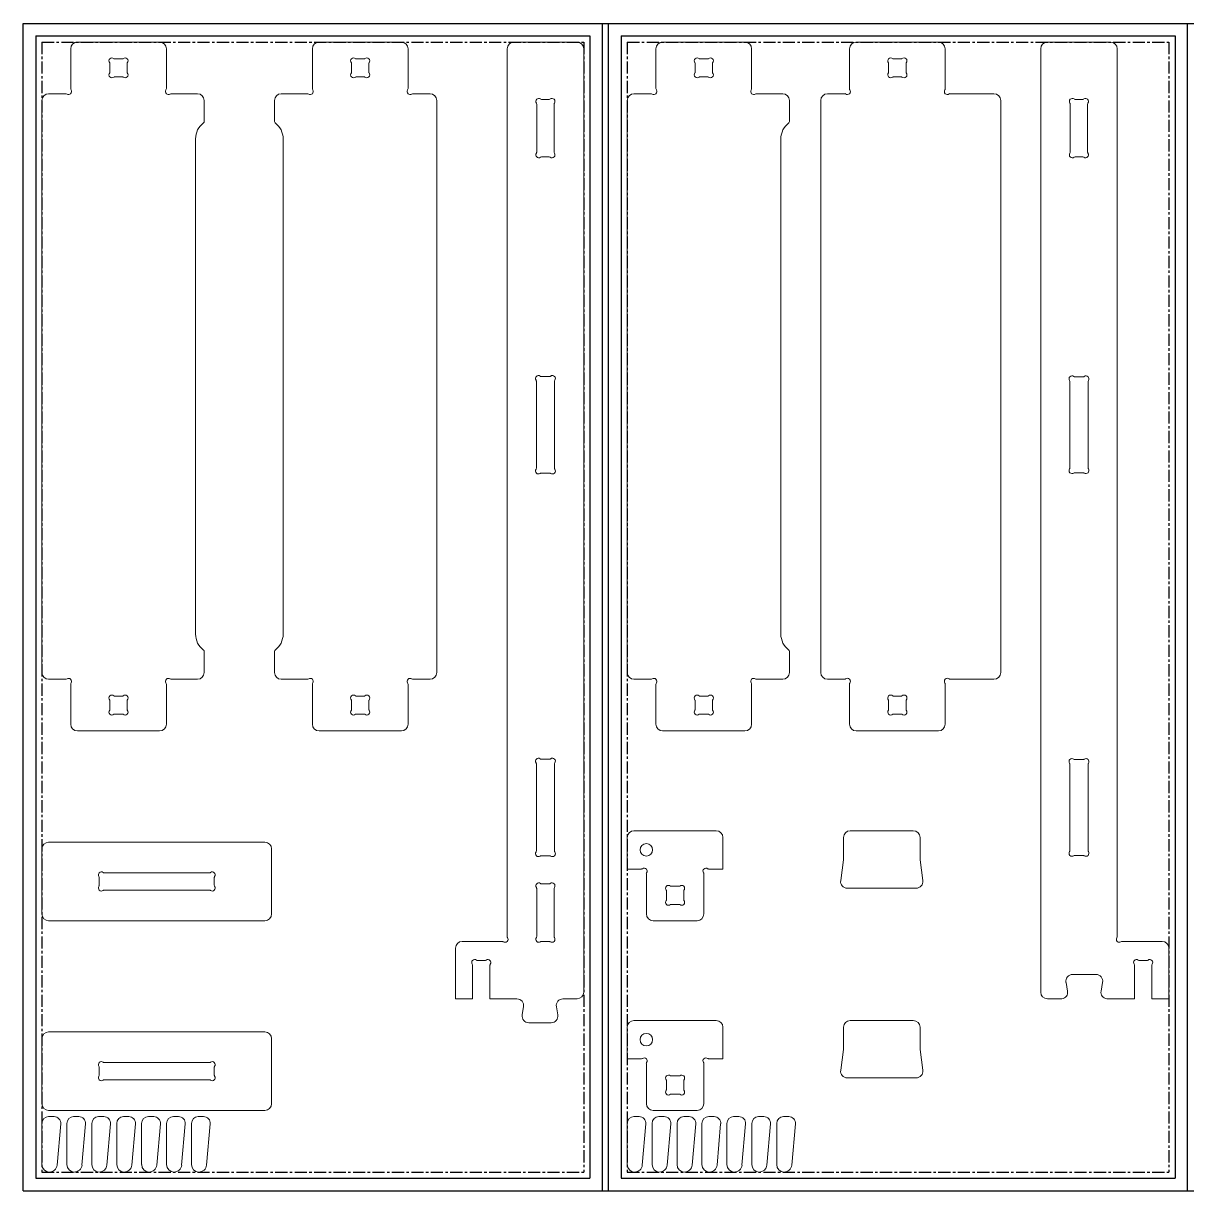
# Model space of a CAD drawing. Header units: millimetres. Extents: x 0 to 2440, y 0 to 1220.
# Drawn here: x 0 to 1220, y 0 to 1220 of the extents above; entities that cross this region are included whole.
import ezdxf

# ---------------------------------------------------------------- set-up
doc = ezdxf.new("R2010")
doc.units = ezdxf.units.MM
doc.linetypes.add('CENTERX2', pattern=[20.32, 12.7, -2.54, 2.54, -2.54])

msp = doc.modelspace()

# ---------------------------------------------------------------- linework, layer by layer
at = {"color": 7, "linetype": 'Continuous'}
for p, q in [((-0.1, 0), (-0.1, 1220)), ((-0.1, 1220), (605.1, 1220)), ((605.1, 0), (605.1, 1220)), ((611.6, 0), (611.6, 1220)), ((611.6, 1220), (1216.7, 1220)), ((1216.7, 0), (1216.7, 1220)), ((12.9, 1207), (592.1, 1207)), ((12.9, 1207), (12.9, 13)), ((592.1, 1207), (592.1, 13)), ((624.6, 1207), (1203.7, 1207)), ((624.6, 1207), (624.6, 13)), ((1203.7, 1207), (1203.7, 13)), ((12.9, 13), (592.1, 13)), ((624.6, 13), (1203.7, 13)), ((-0.1, 0), (12.9, 0)), ((12.9, 0), (592.1, 0)), ((592.1, 0), (605.1, 0)), ((611.6, 0), (624.6, 0)), ((624.6, 0), (1203.7, 0)), ((1203.7, 0), (1216.7, 0))]:
    msp.add_line(p, q, dxfattribs=at)
at = {"color": 7, "linetype": 'Continuous', "lineweight": 15}
for p, q in [((605.1, 1220), (-0.1, 1220)), ((-0.1, 1220), (-0.1, 0)), ((605.1, 0), (605.1, 1220)), ((611.6, 1220), (611.6, 0)), ((1216.7, 1220), (611.6, 1220)), ((1216.7, 0), (1216.7, 1220)), ((592.1, 1207), (12.9, 1207)), ((12.9, 1207), (12.9, 13)), ((142.4, 1200.5), (56.4, 1200.5)), ((309, 1200.5), (395, 1200.5)), ((578.6, 1200.5), (512.6, 1200.5)), ((592.1, 13), (592.1, 1207)), ((1203.7, 1207), (624.6, 1207)), ((624.6, 1207), (624.6, 13)), ((754.1, 1200.5), (668.1, 1200.5)), ((870.4, 1200.5), (956.4, 1200.5)), ((1070.2, 1200.5), (1136.2, 1200.5)), ((1203.7, 13), (1203.7, 1207)), ((49.4, 1193.5), (49.4, 1152)), ((149.4, 1152), (149.4, 1193.5)), ((302, 1152), (302, 1193.5)), ((402, 1193.5), (402, 1152)), ((505.6, 265.5), (505.6, 1193.5)), ((585.6, 207.5), (585.6, 1193.5)), ((661.1, 1193.5), (661.1, 1152)), ((761.1, 1152), (761.1, 1193.5)), ((863.4, 1151.5), (863.4, 1193.5)), ((963.4, 1193.5), (963.4, 1151.5)), ((1063.2, 207.5), (1063.2, 1193.5)), ((1143.2, 266), (1143.2, 1193.5)), ((90.3, 1178.5), (90.3, 1168.6)), ((104, 1183), (94.9, 1183)), ((108.5, 1168.6), (108.5, 1178.5)), ((342.9, 1168.6), (342.9, 1178.5)), ((347.5, 1183), (356.5, 1183)), ((361.1, 1178.5), (361.1, 1168.6)), ((702, 1178.5), (702, 1168.6)), ((715.6, 1183), (706.5, 1183)), ((720.2, 1168.6), (720.2, 1178.5)), ((904.3, 1168.6), (904.3, 1178.5)), ((908.9, 1183), (917.9, 1183)), ((922.5, 1178.5), (922.5, 1168.6)), ((94.9, 1164), (104, 1164)), ((356.5, 1164), (347.5, 1164)), ((706.5, 1164), (715.6, 1164)), ((917.9, 1164), (908.9, 1164)), ((19.4, 1139.5), (19.4, 541.5)), ((44, 1146.5), (26.4, 1146.5)), ((181.9, 1146.5), (154.9, 1146.5)), ((188.9, 1117.3), (188.9, 1139.5)), ((262.5, 1117.3), (262.5, 1139.5)), ((269.5, 1146.5), (296.6, 1146.5)), ((407.4, 1146.5), (425, 1146.5)), ((432, 541.5), (432, 1139.5)), ((536.5, 1085.5), (536.5, 1135.6)), ((541.5, 1140.6), (549.6, 1140.6)), ((554.7, 1135.6), (554.7, 1085.5)), ((631.1, 1139.5), (631.1, 541.5)), ((655.6, 1146.5), (638.1, 1146.5)), ((793.6, 1146.5), (766.5, 1146.5)), ((800.6, 1117.3), (800.6, 1139.5)), ((833.4, 1139.5), (833.4, 541.5)), ((840.4, 1146.5), (858.4, 1146.5)), ((968.3, 1146.5), (1014.4, 1146.5)), ((1021.4, 541.5), (1021.4, 1139.5)), ((1094.1, 1135.6), (1094.1, 1085.5)), ((1107.3, 1140.6), (1099.1, 1140.6)), ((1112.3, 1085.5), (1112.3, 1135.6)), ((179.9, 581.8), (179.9, 1099.3)), ((271.5, 1099.3), (271.5, 581.8)), ((791.6, 581.8), (791.6, 1099.3)), ((549.6, 1080.4), (541.5, 1080.4)), ((1099.1, 1080.4), (1107.3, 1080.4)), ((536.1, 755.1), (536.1, 846)), ((541.1, 851), (550, 851)), ((555.1, 846), (555.1, 755.1)), ((1093.7, 845.6), (1093.7, 755.5)), ((1107.7, 850.6), (1098.7, 850.6)), ((1112.7, 755.5), (1112.7, 845.6)), ((550, 750), (541.1, 750)), ((1098.7, 750.4), (1107.7, 750.4)), ((188.9, 563.8), (188.9, 541.5)), ((262.5, 563.8), (262.5, 541.5)), ((800.6, 563.8), (800.6, 541.5)), ((44, 534.5), (26.4, 534.5)), ((49.4, 487.5), (49.4, 529.1)), ((149.4, 529.1), (149.4, 487.5)), ((181.9, 534.5), (154.9, 534.5)), ((269.5, 534.5), (296.6, 534.5)), ((302, 529.1), (302, 487.5)), ((402, 487.5), (402, 529.1)), ((407.4, 534.5), (425, 534.5)), ((655.6, 534.5), (638.1, 534.5)), ((661.1, 487.5), (661.1, 529.1)), ((761.1, 529.1), (761.1, 487.5)), ((793.6, 534.5), (766.5, 534.5)), ((840.4, 534.5), (858.4, 534.5)), ((863.4, 529.6), (863.4, 487.5)), ((963.4, 487.5), (963.4, 529.6)), ((968.3, 534.5), (1014.4, 534.5)), ((90.3, 502.6), (90.3, 512.5)), ((94.9, 517), (104, 517)), ((108.5, 512.5), (108.5, 502.6)), ((342.9, 512.5), (342.9, 502.6)), ((356.5, 517), (347.5, 517)), ((361.1, 502.6), (361.1, 512.5)), ((702, 502.6), (702, 512.5)), ((706.5, 517), (715.6, 517)), ((720.2, 512.5), (720.2, 502.6)), ((904.3, 512.5), (904.3, 502.6)), ((917.9, 517), (908.9, 517)), ((922.5, 502.6), (922.5, 512.5)), ((104, 498), (94.9, 498)), ((347.5, 498), (356.5, 498)), ((715.6, 498), (706.5, 498)), ((908.9, 498), (917.9, 498)), ((142.4, 480.5), (56.4, 480.5)), ((309, 480.5), (395, 480.5)), ((754.1, 480.5), (668.1, 480.5)), ((870.4, 480.5), (956.4, 480.5)), ((536.1, 355.1), (536.1, 446)), ((541.1, 451), (550, 451)), ((555.1, 446), (555.1, 355.1)), ((1093.7, 445.6), (1093.7, 355.5)), ((1107.7, 450.6), (1098.7, 450.6)), ((1112.7, 355.5), (1112.7, 445.6)), ((631.1, 369.2), (631.1, 336.2)), ((724.1, 376.2), (638.1, 376.2)), ((731.1, 336.2), (731.1, 369.2)), ((857.1, 369.2), (857.1, 346.7)), ((930.1, 376.2), (864.1, 376.2)), ((937.1, 369.2), (937.1, 346.7)), ((19.4, 357.2), (19.4, 289.2)), ((252.4, 364.2), (26.4, 364.2)), ((259.4, 289.2), (259.4, 357.2)), ((550, 350), (541.1, 350)), ((857.1, 345.8), (854.2, 324.2)), ((937.2, 345.8), (940.1, 324.2)), ((1098.7, 350.4), (1107.7, 350.4)), ((194.5, 332.3), (84.4, 332.3)), ((631.1, 336.2), (646.1, 336.2)), ((651.1, 331.3), (651.1, 289.2)), ((711.1, 289.2), (711.1, 331.3)), ((716, 336.2), (731.1, 336.2)), ((79.3, 327.3), (79.3, 319.2)), ((199.5, 319.2), (199.5, 327.3)), ((541.5, 320.7), (549.6, 320.7)), ((685.6, 318.2), (676.5, 318.2)), ((84.4, 314.1), (194.5, 314.1)), ((536.5, 265.6), (536.5, 315.7)), ((554.7, 315.7), (554.7, 265.6)), ((672, 313.7), (672, 303.8)), ((690.2, 303.8), (690.2, 313.7)), ((861.1, 316.2), (933.1, 316.2)), ((676.5, 299.2), (685.6, 299.2)), ((26.4, 282.2), (252.4, 282.2)), ((658.1, 282.2), (704.1, 282.2)), ((500.6, 260.5), (458.6, 260.5)), ((549.6, 260.5), (541.5, 260.5)), ((1148.6, 260.5), (1190.2, 260.5)), ((451.6, 253.5), (451.6, 200.5)), ((1197.2, 253.5), (1197.2, 200.5)), ((469.4, 200.5), (469.4, 235.6)), ((474.4, 240.6), (482.5, 240.6)), ((487.6, 235.6), (487.6, 200.5)), ((1161.2, 235.6), (1161.2, 200.5)), ((1174.4, 240.6), (1166.2, 240.6)), ((1179.4, 200.5), (1179.4, 235.6)), ((1096.6, 226), (1120.9, 226)), ((1089.7, 217.7), (1091.3, 208.6)), ((1127.9, 217.7), (1126.3, 208.6)), ((469.4, 200.5), (451.6, 200.5)), ((515.8, 200.5), (487.6, 200.5)), ((578.6, 200.5), (563.9, 200.5)), ((1070.2, 200.5), (1085.3, 200.5)), ((1132.2, 200.5), (1161.2, 200.5)), ((1179.4, 200.5), (1197.2, 200.5)), ((522.7, 192.4), (521.3, 183.7)), ((557, 192.3), (558.5, 183.8)), ((551.6, 175.5), (528.2, 175.5)), ((631.1, 170.9), (631.1, 137.9)), ((724.1, 177.9), (638.1, 177.9)), ((731.1, 137.9), (731.1, 170.9)), ((857.1, 170.9), (857.1, 148.4)), ((930.1, 177.9), (864.1, 177.9)), ((937.1, 170.9), (937.1, 148.4)), ((19.4, 158.9), (19.4, 90.9)), ((252.4, 165.9), (26.4, 165.9)), ((259.4, 90.9), (259.4, 158.9)), ((857.1, 147.5), (854.2, 125.9)), ((937.2, 147.5), (940.1, 125.9)), ((631.1, 137.9), (646.1, 137.9)), ((716, 137.9), (731.1, 137.9)), ((79.3, 129), (79.3, 120.9)), ((194.5, 134), (84.4, 134)), ((199.5, 120.9), (199.5, 129)), ((651.1, 133), (651.1, 90.9)), ((711.1, 90.9), (711.1, 133)), ((84.4, 115.8), (194.5, 115.8)), ((672, 115.4), (672, 105.5)), ((685.6, 119.9), (676.5, 119.9)), ((690.2, 105.5), (690.2, 115.4)), ((861.1, 117.9), (933.1, 117.9)), ((676.5, 100.9), (685.6, 100.9)), ((26.4, 83.9), (252.4, 83.9)), ((32, 77.4), (26.4, 77.4)), ((58, 77.4), (52.5, 77.4)), ((84.1, 77.4), (78.5, 77.4)), ((110.1, 77.4), (104.6, 77.4)), ((136.2, 77.4), (130.6, 77.4)), ((162.2, 77.4), (156.7, 77.4)), ((188.3, 77.4), (182.7, 77.4)), ((643.6, 77.4), (638.1, 77.4)), ((658.1, 83.9), (704.1, 83.9)), ((669.7, 77.4), (664.1, 77.4)), ((695.7, 77.4), (690.2, 77.4)), ((721.8, 77.4), (716.2, 77.4)), ((747.8, 77.4), (742.3, 77.4)), ((773.9, 77.4), (768.3, 77.4)), ((799.9, 77.4), (794.4, 77.4)), ((19.4, 70.4), (19.4, 27.4)), ((35.2, 26.7), (39, 69.8)), ((45.5, 70.4), (45.5, 27.4)), ((61.2, 26.7), (65, 69.8)), ((71.5, 70.4), (71.5, 27.4)), ((87.3, 26.7), (91.1, 69.8)), ((97.6, 70.4), (97.6, 27.4)), ((113.3, 26.7), (117.1, 69.8)), ((123.6, 70.4), (123.6, 27.4)), ((139.4, 26.7), (143.2, 69.8)), ((149.7, 70.4), (149.7, 27.4)), ((165.4, 26.7), (169.2, 69.8)), ((175.7, 70.4), (175.7, 27.4)), ((191.5, 26.7), (195.3, 69.8)), ((631.1, 70.4), (631.1, 27.4)), ((646.8, 26.7), (650.6, 69.8)), ((657.1, 70.4), (657.1, 27.4)), ((672.9, 26.7), (676.6, 69.8)), ((683.2, 70.4), (683.2, 27.4)), ((698.9, 26.7), (702.7, 69.8)), ((709.2, 70.4), (709.2, 27.4)), ((725, 26.7), (728.7, 69.8)), ((735.3, 70.4), (735.3, 27.4)), ((751, 26.7), (754.8, 69.8)), ((761.3, 70.4), (761.3, 27.4)), ((777.1, 26.7), (780.8, 69.8)), ((787.4, 70.4), (787.4, 27.4)), ((803.1, 26.7), (806.9, 69.8)), ((12.9, 13), (592.1, 13)), ((624.6, 13), (1203.7, 13)), ((-0.1, 0), (605.1, 0)), ((611.6, 0), (1216.7, 0))]:
    msp.add_line(p, q, dxfattribs=at)
at = {"color": 7, "linetype": 'CENTERX2'}
for p, q in [((605.1, 1220), (611.6, 1220)), ((1216.7, 1220), (1223.2, 1220)), ((19.4, 1200.5), (585.6, 1200.5)), ((19.4, 1200.5), (19.4, 19.5)), ((585.6, 1200.5), (585.6, 19.5)), ((631.1, 1200.5), (1197.2, 1200.5)), ((631.1, 1200.5), (631.1, 19.5)), ((1197.2, 1200.5), (1197.2, 19.5)), ((19.4, 19.5), (585.6, 19.5)), ((631.1, 19.5), (1197.2, 19.5)), ((605.1, 0), (611.6, 0)), ((1216.7, 0), (1223.2, 0))]:
    msp.add_line(p, q, dxfattribs=at)
at = {"color": 7, "linetype": 'Continuous', "lineweight": 15}
for centre in [(651.1, 356.2), (651.1, 157.9)]:
    msp.add_circle(centre, 6.5, dxfattribs=at)
for centre, radius, start, end in [((56.4, 1193.5), 7, 90, 180), ((142.4, 1193.5), 7, 0, 90), ((309, 1193.5), 7, 90, 180), ((395, 1193.5), 7, 0, 90), ((512.6, 1193.5), 7, 90, 180), ((578.6, 1193.5), 7, 0, 90), ((668.1, 1193.5), 7, 90, 180), ((754.1, 1193.5), 7, 0, 90), ((870.4, 1193.5), 7, 90, 180), ((956.4, 1193.5), 7, 0, 90), ((1070.2, 1193.5), 7, 90, 180), ((1136.2, 1193.5), 7, 0, 90), ((92.5, 1180.9), 3.1, 48.399, 221.601), ((106.3, 1180.9), 3.1, 318.399, 131.601), ((345.1, 1180.9), 3.1, 48.399, 221.601), ((358.9, 1180.9), 3.1, 318.399, 131.601), ((704.2, 1180.9), 3.1, 48.399, 221.601), ((718, 1180.9), 3.1, 318.399, 131.601), ((906.5, 1180.9), 3.1, 48.399, 221.601), ((920.3, 1180.9), 3.1, 318.399, 131.601), ((89.8, 1178.5), 0.5, 0, 41.601), ((94.9, 1183.5), 0.5, 228.399, 270), ((104, 1183.5), 0.5, 270, 311.601), ((109, 1178.5), 0.5, 138.399, 180), ((342.4, 1178.5), 0.5, 0, 41.601), ((347.5, 1183.5), 0.5, 228.399, 270), ((356.5, 1183.5), 0.5, 270, 311.601), ((361.6, 1178.5), 0.5, 138.399, 180), ((701.5, 1178.5), 0.5, 0, 41.601), ((706.5, 1183.5), 0.5, 228.399, 270), ((715.6, 1183.5), 0.5, 270, 311.601), ((720.7, 1178.5), 0.5, 138.399, 180), ((903.8, 1178.5), 0.5, 0, 41.601), ((908.9, 1183.5), 0.5, 228.399, 270), ((917.9, 1183.5), 0.5, 270, 311.601), ((923, 1178.5), 0.5, 138.399, 180), ((92.5, 1166.2), 3.1, 138.399, 311.601), ((89.8, 1168.6), 0.5, 318.399, 0), ((94.9, 1163.5), 0.5, 90, 131.601), ((104, 1163.5), 0.5, 48.399, 90), ((106.3, 1166.2), 3.1, 228.399, 41.601), ((109, 1168.6), 0.5, 180, 221.601), ((345.1, 1166.2), 3.1, 138.399, 311.601), ((342.4, 1168.6), 0.5, 318.399, 0), ((347.5, 1163.5), 0.5, 90, 131.601), ((356.5, 1163.5), 0.5, 48.399, 90), ((358.9, 1166.2), 3.1, 228.399, 41.601), ((361.6, 1168.6), 0.5, 180, 221.601), ((704.2, 1166.2), 3.1, 138.399, 311.601), ((701.5, 1168.6), 0.5, 318.399, 0), ((706.5, 1163.5), 0.5, 90, 131.601), ((715.6, 1163.5), 0.5, 48.399, 90), ((718, 1166.2), 3.1, 228.399, 41.601), ((720.7, 1168.6), 0.5, 180, 221.601), ((906.5, 1166.2), 3.1, 138.399, 311.601), ((903.8, 1168.6), 0.5, 318.399, 0), ((908.9, 1163.5), 0.5, 90, 131.601), ((917.9, 1163.5), 0.5, 48.399, 90), ((920.3, 1166.2), 3.1, 228.399, 41.601), ((923, 1168.6), 0.5, 180, 221.601), ((47.2, 1148.7), 3.1, 238.6003, 31.3997), ((52.5, 1152), 3.1, 180, 211.3997), ((151.6, 1148.7), 3.1, 148.6003, 301.3997), ((146.3, 1152), 3.1, 328.6003, 0), ((299.8, 1148.7), 3.1, 238.6003, 31.3997), ((305.1, 1152), 3.1, 180, 211.3997), ((404.2, 1148.7), 3.1, 148.6003, 301.3997), ((398.9, 1152), 3.1, 328.6003, 0), ((658.9, 1148.7), 3.1, 238.6003, 31.3997), ((664.2, 1152), 3.1, 180, 211.3997), ((763.3, 1148.7), 3.1, 148.6003, 301.3997), ((758, 1152), 3.1, 328.6003, 0), ((861.2, 1148.7), 3.1, 233.5849, 36.4151), ((864.9, 1151.5), 1.55, 180, 216.4151), ((965.6, 1148.7), 3.1, 143.5849, 306.4151), ((961.8, 1151.5), 1.55, 323.5849, 0), ((26.4, 1139.5), 7, 90, 180), ((44, 1143.4), 3.1, 58.6003, 90), ((154.9, 1143.4), 3.1, 90, 121.3997), ((181.9, 1139.5), 7, 0, 90), ((269.5, 1139.5), 7, 90, 180), ((296.6, 1143.4), 3.1, 58.6003, 90), ((407.4, 1143.4), 3.1, 90, 121.3997), ((425, 1139.5), 7, 0, 90), ((538.7, 1138.5), 3.1, 54.5577, 215.4423), ((534.7, 1135.6), 1.8, 0, 35.4423), ((541.5, 1142.4), 1.8, 234.5577, 270), ((549.6, 1142.4), 1.8, 270, 305.4423), ((552.5, 1138.5), 3.1, 324.5577, 125.4423), ((556.5, 1135.6), 1.8, 144.5577, 180), ((638.1, 1139.5), 7, 90, 180), ((655.6, 1143.4), 3.1, 58.6003, 90), ((766.5, 1143.4), 3.1, 90, 121.3997), ((793.6, 1139.5), 7, 0, 90), ((840.4, 1139.5), 7, 90, 180), ((858.4, 1145), 1.55, 53.5849, 90), ((968.3, 1145), 1.55, 90, 126.4151), ((1014.4, 1139.5), 7, 0, 90), ((1096.3, 1138.5), 3.1, 54.5577, 215.4423), ((1092.3, 1135.6), 1.8, 0, 35.4423), ((1099.1, 1142.4), 1.8, 234.5577, 270), ((1107.3, 1142.4), 1.8, 270, 305.4423), ((1110.1, 1138.5), 3.1, 324.5577, 125.4423), ((1114.1, 1135.6), 1.8, 144.5577, 180), ((200.9, 1099.3), 21, 126.9334, 180), ((187.4, 1117.3), 1.55, 306.9334, 0), ((264.1, 1117.3), 1.55, 180, 233.0666), ((250.5, 1099.3), 21, 0, 53.0666), ((812.6, 1099.3), 21, 126.9334, 180), ((799, 1117.3), 1.55, 306.9334, 0), ((538.7, 1082.6), 3.1, 144.5577, 305.4423), ((534.7, 1085.5), 1.8, 324.5577, 0), ((541.5, 1078.6), 1.8, 90, 125.4423), ((549.6, 1078.6), 1.8, 54.5577, 90), ((552.5, 1082.6), 3.1, 234.5577, 35.4423), ((556.5, 1085.5), 1.8, 180, 215.4423), ((1096.3, 1082.6), 3.1, 144.5577, 305.4423), ((1092.3, 1085.5), 1.8, 324.5577, 0), ((1099.1, 1078.6), 1.8, 90, 125.4423), ((1107.3, 1078.6), 1.8, 54.5577, 90), ((1110.1, 1082.6), 3.1, 234.5577, 35.4423), ((1114.1, 1085.5), 1.8, 180, 215.4423), ((538.3, 848.9), 3.1, 54.5577, 215.4423), ((534.3, 846), 1.8, 0, 35.4423), ((541.1, 852.8), 1.8, 234.5577, 270), ((550, 852.8), 1.8, 270, 305.4423), ((552.9, 848.9), 3.1, 324.5577, 125.4423), ((556.9, 846), 1.8, 144.5577, 180), ((1095.9, 848.5), 3.1, 54.5577, 215.4423), ((1091.9, 845.6), 1.8, 0, 35.4423), ((1098.7, 852.4), 1.8, 234.5577, 270), ((1107.7, 852.4), 1.8, 270, 305.4423), ((1110.5, 848.5), 3.1, 324.5577, 125.4423), ((1114.5, 845.6), 1.8, 144.5577, 180), ((538.3, 752.2), 3.1, 144.5577, 305.4423), ((534.3, 755.1), 1.8, 324.5577, 0), ((541.1, 748.2), 1.8, 90, 125.4423), ((550, 748.2), 1.8, 54.5577, 90), ((552.9, 752.2), 3.1, 234.5577, 35.4423), ((556.9, 755.1), 1.8, 180, 215.4423), ((1095.9, 752.6), 3.1, 144.5577, 305.4423), ((1091.9, 755.5), 1.8, 324.5577, 0), ((1098.7, 748.6), 1.8, 90, 125.4423), ((1107.7, 748.6), 1.8, 54.5577, 90), ((1110.5, 752.6), 3.1, 234.5577, 35.4423), ((1114.5, 755.5), 1.8, 180, 215.4423), ((200.9, 581.8), 21, 180, 233.0666), ((250.5, 581.8), 21, 306.9334, 0), ((812.6, 581.8), 21, 180, 233.0666), ((187.4, 563.8), 1.55, 0, 53.0666), ((264.1, 563.8), 1.55, 126.9334, 180), ((799, 563.8), 1.55, 0, 53.0666), ((26.4, 541.5), 7, 180, 270), ((181.9, 541.5), 7, 270, 0), ((269.5, 541.5), 7, 180, 270), ((425, 541.5), 7, 270, 0), ((638.1, 541.5), 7, 180, 270), ((793.6, 541.5), 7, 270, 0), ((840.4, 541.5), 7, 180, 270), ((1014.4, 541.5), 7, 270, 0), ((44, 537.6), 3.1, 270, 301.3997), ((47.2, 532.4), 3.1, 328.6003, 121.3997), ((52.5, 529.1), 3.1, 148.6003, 180), ((151.6, 532.4), 3.1, 58.6003, 211.3997), ((146.3, 529.1), 3.1, 0, 31.3997), ((154.9, 537.6), 3.1, 238.6003, 270), ((296.6, 537.6), 3.1, 270, 301.3997), ((299.8, 532.4), 3.1, 328.6003, 121.3997), ((305.1, 529.1), 3.1, 148.6003, 180), ((404.2, 532.4), 3.1, 58.6003, 211.3997), ((398.9, 529.1), 3.1, 0, 31.3997), ((407.4, 537.6), 3.1, 238.6003, 270), ((655.6, 537.6), 3.1, 270, 301.3997), ((658.9, 532.4), 3.1, 328.6003, 121.3997), ((664.2, 529.1), 3.1, 148.6003, 180), ((763.3, 532.4), 3.1, 58.6003, 211.3997), ((758, 529.1), 3.1, 0, 31.3997), ((766.5, 537.6), 3.1, 238.6003, 270), ((858.4, 536.1), 1.55, 270, 306.4151), ((861.2, 532.4), 3.1, 323.5849, 126.4151), ((864.9, 529.6), 1.55, 143.5849, 180), ((965.6, 532.4), 3.1, 53.5849, 216.4151), ((961.8, 529.6), 1.55, 0, 36.4151), ((968.3, 536.1), 1.55, 233.5849, 270), ((92.5, 514.9), 3.1, 48.399, 221.601), ((89.8, 512.5), 0.5, 0, 41.601), ((94.9, 517.5), 0.5, 228.399, 270), ((104, 517.5), 0.5, 270, 311.601), ((106.3, 514.9), 3.1, 318.399, 131.601), ((109, 512.5), 0.5, 138.399, 180), ((345.1, 514.9), 3.1, 48.399, 221.601), ((342.4, 512.5), 0.5, 0, 41.601), ((347.5, 517.5), 0.5, 228.399, 270), ((356.5, 517.5), 0.5, 270, 311.601), ((358.9, 514.9), 3.1, 318.399, 131.601), ((361.6, 512.5), 0.5, 138.399, 180), ((704.2, 514.9), 3.1, 48.399, 221.601), ((701.5, 512.5), 0.5, 0, 41.601), ((706.5, 517.5), 0.5, 228.399, 270), ((715.6, 517.5), 0.5, 270, 311.601), ((718, 514.9), 3.1, 318.399, 131.601), ((720.7, 512.5), 0.5, 138.399, 180), ((906.5, 514.9), 3.1, 48.399, 221.601), ((903.8, 512.5), 0.5, 0, 41.601), ((908.9, 517.5), 0.5, 228.399, 270), ((917.9, 517.5), 0.5, 270, 311.601), ((920.3, 514.9), 3.1, 318.399, 131.601), ((923, 512.5), 0.5, 138.399, 180), ((92.5, 500.2), 3.1, 138.399, 311.601), ((89.8, 502.6), 0.5, 318.399, 0), ((106.3, 500.2), 3.1, 228.399, 41.601), ((109, 502.6), 0.5, 180, 221.601), ((345.1, 500.2), 3.1, 138.399, 311.601), ((342.4, 502.6), 0.5, 318.399, 0), ((358.9, 500.2), 3.1, 228.399, 41.601), ((361.6, 502.6), 0.5, 180, 221.601), ((704.2, 500.2), 3.1, 138.399, 311.601), ((701.5, 502.6), 0.5, 318.399, 0), ((718, 500.2), 3.1, 228.399, 41.601), ((720.7, 502.6), 0.5, 180, 221.601), ((906.5, 500.2), 3.1, 138.399, 311.601), ((903.8, 502.6), 0.5, 318.399, 0), ((920.3, 500.2), 3.1, 228.399, 41.601), ((923, 502.6), 0.5, 180, 221.601), ((94.9, 497.5), 0.5, 90, 131.601), ((104, 497.5), 0.5, 48.399, 90), ((347.5, 497.5), 0.5, 90, 131.601), ((356.5, 497.5), 0.5, 48.399, 90), ((706.5, 497.5), 0.5, 90, 131.601), ((715.6, 497.5), 0.5, 48.399, 90), ((908.9, 497.5), 0.5, 90, 131.601), ((917.9, 497.5), 0.5, 48.399, 90), ((56.4, 487.5), 7, 180, 270), ((142.4, 487.5), 7, 270, 0), ((309, 487.5), 7, 180, 270), ((395, 487.5), 7, 270, 0), ((668.1, 487.5), 7, 180, 270), ((754.1, 487.5), 7, 270, 0), ((870.4, 487.5), 7, 180, 270), ((956.4, 487.5), 7, 270, 0), ((538.3, 448.9), 3.1, 54.5577, 215.4423), ((552.9, 448.9), 3.1, 324.5577, 125.4423), ((1095.9, 448.5), 3.1, 54.5577, 215.4423), ((1110.5, 448.5), 3.1, 324.5577, 125.4423), ((534.3, 446), 1.8, 0, 35.4423), ((541.1, 452.8), 1.8, 234.5577, 270), ((550, 452.8), 1.8, 270, 305.4423), ((556.9, 446), 1.8, 144.5577, 180), ((1091.9, 445.6), 1.8, 0, 35.4423), ((1098.7, 452.4), 1.8, 234.5577, 270), ((1107.7, 452.4), 1.8, 270, 305.4423), ((1114.5, 445.6), 1.8, 144.5577, 180), ((638.1, 369.2), 7, 90, 180), ((724.1, 369.2), 7, 0, 90), ((864.1, 369.2), 7, 90, 180), ((930.1, 369.2), 7, 0, 90), ((26.4, 357.2), 7, 90, 180), ((252.4, 357.2), 7, 0, 90), ((538.3, 352.2), 3.1, 144.5577, 305.4423), ((534.3, 355.1), 1.8, 324.5577, 0), ((552.9, 352.2), 3.1, 234.5577, 35.4423), ((556.9, 355.1), 1.8, 180, 215.4423), ((1095.9, 352.6), 3.1, 144.5577, 305.4423), ((1091.9, 355.5), 1.8, 324.5577, 0), ((1110.5, 352.6), 3.1, 234.5577, 35.4423), ((1114.5, 355.5), 1.8, 180, 215.4423), ((541.1, 348.2), 1.8, 90, 125.4423), ((550, 348.2), 1.8, 54.5577, 90), ((850.1, 346.7), 7, 352.4054, 0), ((944.1, 346.7), 7, 180, 187.5946), ((1098.7, 348.6), 1.8, 90, 125.4423), ((1107.7, 348.6), 1.8, 54.5577, 90), ((81.5, 330.1), 3.1, 54.5577, 215.4423), ((84.4, 334.1), 1.8, 234.5577, 270), ((194.5, 334.1), 1.8, 270, 305.4423), ((197.3, 330.1), 3.1, 324.5577, 125.4423), ((646.1, 337.8), 1.55, 270, 306.4151), ((648.9, 334), 3.1, 323.5849, 126.4151), ((652.6, 331.3), 1.55, 143.5849, 180), ((713.3, 334), 3.1, 53.5849, 216.4151), ((709.5, 331.3), 1.55, 0, 36.4151), ((716, 337.8), 1.55, 233.5849, 270), ((81.5, 316.3), 3.1, 144.5577, 305.4423), ((77.5, 327.3), 1.8, 0, 35.4423), ((77.5, 319.2), 1.8, 324.5577, 0), ((197.3, 316.3), 3.1, 234.5577, 35.4423), ((201.3, 327.3), 1.8, 144.5577, 180), ((201.3, 319.2), 1.8, 180, 215.4423), ((538.7, 318.6), 3.1, 54.5577, 215.4423), ((541.5, 322.5), 1.8, 234.5577, 270), ((549.6, 322.5), 1.8, 270, 305.4423), ((552.5, 318.6), 3.1, 324.5577, 125.4423), ((674.2, 316), 3.1, 48.399, 221.601), ((676.5, 318.7), 0.5, 228.399, 270), ((685.6, 318.7), 0.5, 270, 311.601), ((688, 316), 3.1, 318.399, 131.601), ((861.1, 323.2), 7, 172.4054, 270), ((933.1, 323.2), 7, 270, 7.5946), ((84.4, 312.3), 1.8, 90, 125.4423), ((194.5, 312.3), 1.8, 54.5577, 90), ((534.7, 315.7), 1.8, 0, 35.4423), ((556.5, 315.7), 1.8, 144.5577, 180), ((671.5, 313.7), 0.5, 0, 41.601), ((690.7, 313.7), 0.5, 138.399, 180), ((674.2, 301.4), 3.1, 138.399, 311.601), ((671.5, 303.8), 0.5, 318.399, 0), ((676.5, 298.7), 0.5, 90, 131.601), ((685.6, 298.7), 0.5, 48.399, 90), ((688, 301.4), 3.1, 228.399, 41.601), ((690.7, 303.8), 0.5, 180, 221.601), ((26.4, 289.2), 7, 180, 270), ((252.4, 289.2), 7, 270, 0), ((658.1, 289.2), 7, 180, 270), ((704.1, 289.2), 7, 270, 0), ((458.6, 253.5), 7, 90, 180), ((500.6, 259), 1.55, 53.5849, 90), ((503.4, 262.7), 3.1, 233.5849, 36.4151), ((507.1, 265.5), 1.55, 180, 216.4151), ((538.7, 262.7), 3.1, 144.5577, 305.4423), ((534.7, 265.6), 1.8, 324.5577, 0), ((541.5, 258.7), 1.8, 90, 125.4423), ((549.6, 258.7), 1.8, 54.5577, 90), ((552.5, 262.7), 3.1, 234.5577, 35.4423), ((556.5, 265.6), 1.8, 180, 215.4423), ((1145.4, 262.7), 3.1, 148.6003, 301.3997), ((1140.1, 266), 3.1, 328.6003, 0), ((1148.6, 257.4), 3.1, 90, 121.3997), ((1190.2, 253.5), 7, 0, 90), ((471.6, 238.5), 3.1, 54.5577, 215.4423), ((467.6, 235.6), 1.8, 0, 35.4423), ((474.4, 242.4), 1.8, 234.5577, 270), ((482.5, 242.4), 1.8, 270, 305.4423), ((485.4, 238.5), 3.1, 324.5577, 125.4423), ((489.4, 235.6), 1.8, 144.5577, 180), ((1163.4, 238.5), 3.1, 54.5577, 215.4423), ((1159.4, 235.6), 1.8, 0, 35.4423), ((1166.2, 242.4), 1.8, 234.5577, 270), ((1174.4, 242.4), 1.8, 270, 305.4423), ((1177.2, 238.5), 3.1, 324.5577, 125.4423), ((1181.2, 235.6), 1.8, 144.5577, 180), ((1096.6, 218.9), 7.1, 90, 190), ((1120.9, 218.9), 7.1, 350, 90), ((578.6, 207.5), 7, 270, 0), ((1070.2, 207.5), 7, 180, 270), ((1084.5, 207.4), 6.9, 277.1251, 10), ((1133.1, 207.4), 6.9, 170, 262.8749), ((515.8, 193.5), 7, 350.9097, 90), ((563.9, 193.5), 7, 90, 190), ((528.2, 182.5), 7, 170.9097, 270), ((551.6, 182.5), 7, 270, 10), ((638.1, 170.9), 7, 90, 180), ((724.1, 170.9), 7, 0, 90), ((864.1, 170.9), 7, 90, 180), ((930.1, 170.9), 7, 0, 90), ((26.4, 158.9), 7, 90, 180), ((252.4, 158.9), 7, 0, 90), ((850.1, 148.4), 7, 352.4054, 0), ((944.1, 148.4), 7, 180, 187.5946), ((81.5, 131.8), 3.1, 54.5577, 215.4423), ((84.4, 135.8), 1.8, 234.5577, 270), ((194.5, 135.8), 1.8, 270, 305.4423), ((197.3, 131.8), 3.1, 324.5577, 125.4423), ((646.1, 139.5), 1.55, 270, 306.4151), ((648.9, 135.7), 3.1, 323.5849, 126.4151), ((713.3, 135.7), 3.1, 53.5849, 216.4151), ((716, 139.5), 1.55, 233.5849, 270), ((77.5, 129), 1.8, 0, 35.4423), ((201.3, 129), 1.8, 144.5577, 180), ((652.6, 133), 1.55, 143.5849, 180), ((709.5, 133), 1.55, 0, 36.4151), ((861.1, 124.9), 7, 172.4054, 270), ((933.1, 124.9), 7, 270, 7.5946), ((81.5, 118), 3.1, 144.5577, 305.4423), ((77.5, 120.9), 1.8, 324.5577, 0), ((84.4, 114), 1.8, 90, 125.4423), ((194.5, 114), 1.8, 54.5577, 90), ((197.3, 118), 3.1, 234.5577, 35.4423), ((201.3, 120.9), 1.8, 180, 215.4423), ((674.2, 117.7), 3.1, 48.399, 221.601), ((671.5, 115.4), 0.5, 0, 41.601), ((676.5, 120.4), 0.5, 228.399, 270), ((685.6, 120.4), 0.5, 270, 311.601), ((688, 117.7), 3.1, 318.399, 131.601), ((690.7, 115.4), 0.5, 138.399, 180), ((674.2, 103.1), 3.1, 138.399, 311.601), ((671.5, 105.5), 0.5, 318.399, 0), ((676.5, 100.4), 0.5, 90, 131.601), ((685.6, 100.4), 0.5, 48.399, 90), ((688, 103.1), 3.1, 228.399, 41.601), ((690.7, 105.5), 0.5, 180, 221.601), ((26.4, 90.9), 7, 180, 270), ((252.4, 90.9), 7, 270, 0), ((658.1, 90.9), 7, 180, 270), ((704.1, 90.9), 7, 270, 0), ((26.4, 70.4), 7, 90, 180), ((32, 70.4), 7, 355, 90), ((52.5, 70.4), 7, 90, 180), ((58, 70.4), 7, 355, 90), ((78.5, 70.4), 7, 90, 180), ((84.1, 70.4), 7, 355, 90), ((104.6, 70.4), 7, 90, 180), ((110.1, 70.4), 7, 355, 90), ((130.6, 70.4), 7, 90, 180), ((136.2, 70.4), 7, 355, 90), ((156.7, 70.4), 7, 90, 180), ((162.2, 70.4), 7, 355, 90), ((182.7, 70.4), 7, 90, 180), ((188.3, 70.4), 7, 355, 90), ((638.1, 70.4), 7, 90, 180), ((643.6, 70.4), 7, 355, 90), ((664.1, 70.4), 7, 90, 180), ((669.7, 70.4), 7, 355, 90), ((690.2, 70.4), 7, 90, 180), ((695.7, 70.4), 7, 355, 90), ((716.2, 70.4), 7, 90, 180), ((721.8, 70.4), 7, 355, 90), ((742.3, 70.4), 7, 90, 180), ((747.8, 70.4), 7, 355, 90), ((768.3, 70.4), 7, 90, 180), ((773.9, 70.4), 7, 355, 90), ((794.4, 70.4), 7, 90, 180), ((799.9, 70.4), 7, 355, 90), ((27.3, 27.4), 7.89, 180, 355), ((53.4, 27.4), 7.89, 180, 355), ((79.4, 27.4), 7.89, 180, 355), ((105.5, 27.4), 7.89, 180, 355), ((131.5, 27.4), 7.89, 180, 355), ((157.6, 27.4), 7.89, 180, 355), ((183.6, 27.4), 7.89, 180, 355), ((639, 27.4), 7.89, 180, 355), ((665, 27.4), 7.89, 180, 355), ((691.1, 27.4), 7.89, 180, 355), ((717.1, 27.4), 7.89, 180, 355), ((743.2, 27.4), 7.89, 180, 355), ((769.2, 27.4), 7.89, 180, 355), ((795.2, 27.4), 7.89, 180, 355)]:
    msp.add_arc(centre, radius, start, end, dxfattribs=at)

doc.saveas('drawing.dxf')
